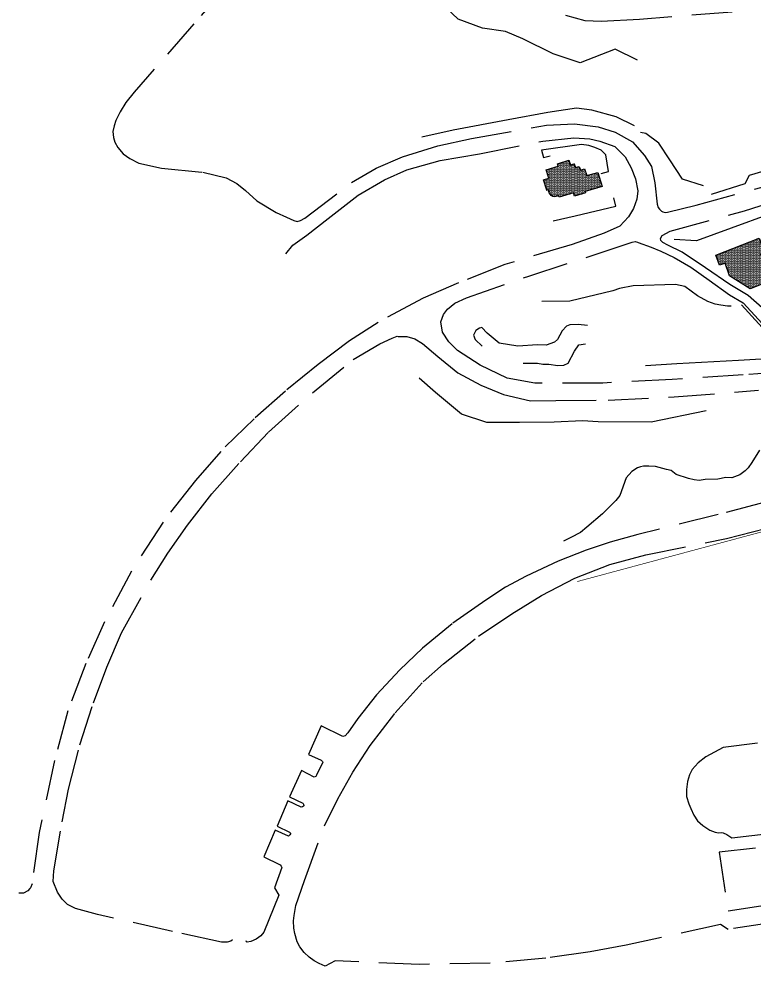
# Model space of a CAD drawing. Header units: metres. Extents: x 222509 to 223547, y 765290 to 766147.
# Drawn here: x 222633.8 to 222865.1, y 765289.7 to 765587.9 of the extents above; entities that cross this region are included whole.
import ezdxf

# ---------------------------------------------------------------- set-up
doc = ezdxf.new("R2010")
doc.units = ezdxf.units.M
doc.linetypes.add('DASHED', pattern=[19.05, 12.7, -6.35])
for name, color, linetype, lineweight in [('M1510', 8, 'Continuous', 25), ('M2401', 8, 'DASHED', 25), ('M2404', 8, 'DASHED', 25), ('M2605', 8, 'Continuous', 25)]:
    doc.layers.add(name, color=color, linetype=linetype, lineweight=lineweight)
for name, color, linetype in [('M2200', 8, 'Continuous'), ('M2299', 9, 'Continuous'), ('M2602', 8, 'Continuous'), ('maim kayam', 140, 'DASHED')]:
    doc.layers.add(name, color=color, linetype=linetype)
pattern_1 = [(0, (0, 0), (0.1875, 0.375), [0, -0.375])]

# ---------------------------------------------------------------- blocks, each defined once
blk = doc.blocks.new('G$C48AC2FB6')
at = {"layer": 'maim kayam', "ltscale": 0.1, "const_width": 0.2}
blk.add_lwpolyline([(222976.52, 765455.75), (222976.52, 765455.75), (222809.42, 765410.73)], dxfattribs=at)
blk = doc.blocks.new('G$CEBE070F1')
at = {"layer": 'M2299'}
h = blk.add_hatch(dxfattribs=at)
h.set_pattern_fill('DOTS', color=256, scale=6, style=0)
h.set_pattern_definition(pattern_1)
h.paths.add_polyline_path([(222815.97, 765539.6), (222817.28, 765535.18), (222811.94, 765533.59), (222812.07, 765533.14), (222808.62, 765532.12), (222808.31, 765533.16), (222803.74, 765531.8), (222803.6, 765532.27), (222802.58, 765531.97), (222802.22, 765531.92), (222801.77, 765532), (222801.23, 765532.33), (222800.92, 765532.68), (222800.65, 765533.11), (222800.35, 765534.08), (222799.89, 765533.94), (222798.88, 765537.25), (222800.55, 765537.76), (222799.73, 765540.43), (222803.49, 765541.57), (222803.25, 765542.33), (222806.86, 765543.43), (222807.3, 765541.97), (222808.5, 765542.33), (222808.89, 765541.08), (222810.09, 765541.45), (222810.44, 765540.3), (222811.78, 765540.71), (222812.44, 765538.56)])
h = blk.add_hatch(dxfattribs=at)
h.set_pattern_fill('DOTS', color=256, scale=6, style=0)
h.set_pattern_definition(pattern_1)
h.paths.add_polyline_path([(222866.68, 765518.89), (222868.39, 765514.51), (222867.13, 765514.01), (222870.45, 765505.52), (222863.92, 765502.97), (222857.39, 765507.06), (222856.04, 765510.98), (222854.19, 765510.34), (222853.07, 765513.57)])
at = {"layer": 'M1510'}
for points in [[(222828.39, 765574.88, 499.1), (222821.34, 765578.44, 498.9), (222810.4, 765574.1, 500.73), (222801.93, 765576.92, 501.18), (222792.29, 765581.65, 501.26), (222786.88, 765584, 501.26), (222779.66, 765585.03, 501.63), (222772.02, 765587.79, 501.63), (222764.76, 765594.79, 500.95), (222755.39, 765608.59, 498.99), (222749.73, 765618.87, 496.82)], [(222849.2, 765535.35, 509.31), (222842.61, 765537.5, 510.01), (222838.58, 765543.57, 509.93), (222835.11, 765548.8, 509.53), (222830.99, 765551.87, 509.25), (222829.36, 765552.15, 509.16)], [(222857.93, 765497.41, 517.59), (222856.7, 765497.43, 517.69), (222854.69, 765497.74, 517.73), (222852.81, 765498.07, 517.79), (222850.57, 765498.91, 517.77), (222847.31, 765500.69, 517.64), (222843.3, 765503.63, 517.27), (222840.33, 765504.32, 517.17), (222827.07, 765503.89, 516.56), (222822.78, 765502.98, 516.52), (222820.7, 765502.25, 516.52), (222807.08, 765499.06, 516.84), (222798.36, 765498.98, 514.91)], [(222812.73, 765491.4, 518.97), (222809.8, 765491.67, 518.78), (222807.15, 765491.57, 518.58), (222806.05, 765491.16, 518.77), (222804.76, 765489.66, 519), (222803.22, 765486.98, 519.63), (222802.31, 765486.14, 519.66), (222799.72, 765485.2, 519.76), (222797, 765485.24, 519.83), (222790.81, 765484.89, 519.49), (222784.93, 765485.76, 518.92), (222781.14, 765488.92, 517.43), (222779.44, 765490.79, 516.94), (222778.68, 765490.5, 516.89), (222777.59, 765489.82, 517.02), (222776.86, 765488.31, 517.23), (222777.3, 765486.96, 517.4), (222779.59, 765484.82, 517.8)], [(222792.42, 765479.55, 519.57), (222796.99, 765479.5, 519.59), (222798.59, 765479.17, 519.66), (222800.56, 765479.18, 519.67), (222803.4, 765478.77, 519.59), (222805.21, 765478.86, 519.57), (222806.58, 765479.49, 519.82), (222808.61, 765483.32, 520.05), (222809.93, 765485.29, 520.13), (222812.02, 765485.63, 519.98)], [(222850.03, 765464.45, 523.55), (222832.74, 765460.93, 523.69), (222816.08, 765461.08, 522.77), (222811.13, 765461.4, 521.99), (222802.21, 765460.95, 522.45), (222791.3, 765460.85, 522.11), (222780.98, 765460.84, 522.02), (222773.05, 765463.4, 521.37), (222764.89, 765470.31, 518.58), (222759.76, 765474.8, 517.8)], [(222866.81, 765452.08, 529.58), (222864.35, 765448.26, 530.79), (222863.28, 765446.55, 530.79), (222862.29, 765445.65, 530.82), (222860.63, 765444.34, 530.85), (222858.07, 765443.42, 530.85), (222856.21, 765443.54, 530.86), (222853.72, 765442.96, 531.44), (222849.75, 765442.93, 530.1), (222847.81, 765442.61, 530.5), (222846.25, 765442.77, 530.68), (222844.52, 765443.18, 530.69), (222840.63, 765444.47, 530.69), (222838.99, 765445.72, 530.4), (222837.59, 765446.03, 530.11), (222834.1, 765446.98, 528.39), (222831.95, 765447.08, 528.33), (222830.26, 765447.04, 528.26), (222829.32, 765446.83, 528.13), (222828.39, 765446.58, 528.17), (222826.59, 765445.45, 528.21), (222824.86, 765443.43, 528.4), (222822.84, 765437.83, 530.82), (222821.6, 765436.3, 530.85), (222818.76, 765433.46, 530.88), (222817.36, 765432.05, 531.02), (222812.5, 765427.85, 531.68), (222810.46, 765426.18, 531.64), (222807.45, 765424.58, 531.67), (222805.15, 765423.41, 531.6)]]:
    blk.add_polyline3d(points, dxfattribs=at)
at = {"layer": 'M2200'}
for points in [[(222815.97, 765539.6, 516.72), (222817.28, 765535.18, 516.72), (222811.94, 765533.59, 516.72), (222812.07, 765533.14, 516.72), (222808.62, 765532.12, 516.72), (222808.31, 765533.16, 517.49), (222803.74, 765531.8, 517.49), (222803.6, 765532.27, 517.49), (222802.58, 765531.97, 517.49), (222802.22, 765531.92, 517.49), (222801.77, 765532, 517.49), (222801.23, 765532.33, 517.49), (222800.92, 765532.68, 517.49), (222800.65, 765533.11, 517.49), (222800.35, 765534.08, 517.49), (222799.89, 765533.94, 517.49), (222798.88, 765537.25, 517.49), (222800.55, 765537.76, 516.47), (222799.73, 765540.43, 516.47), (222803.49, 765541.57, 517.65), (222803.25, 765542.33, 517.65), (222806.86, 765543.43, 517.65), (222807.3, 765541.97, 517.65), (222808.5, 765542.33, 517.65), (222808.89, 765541.08, 517.65), (222810.09, 765541.45, 517.65), (222810.44, 765540.3, 517.65), (222811.78, 765540.71, 517.65), (222812.44, 765538.56, 516.86)], [(222866.68, 765518.89, 521.62), (222868.39, 765514.51, 521.63), (222867.13, 765514.01, 521.63), (222870.45, 765505.52, 521.73), (222863.92, 765502.97, 521.5), (222857.39, 765507.06, 521.32), (222856.04, 765510.98, 521.3), (222854.19, 765510.34, 521.3), (222853.07, 765513.57, 521.3)]]:
    blk.add_polyline3d(points, close=True, dxfattribs=at)
at = {"layer": 'M2401'}
for points in [[(222867.66, 765496.95, 517.31), (222863.2, 765500.77, 516.68), (222857.48, 765504.31, 515.79), (222849.82, 765509.56, 514.13), (222842.48, 765514.46, 512.3), (222837.95, 765516.68, 511.42), (222836.38, 765517.52, 511.23), (222835.79, 765518.11, 511.15), (222835.69, 765518.81, 510.91), (222836.18, 765519.76, 510.68), (222838.73, 765521.08, 510.35), (222862.11, 765527.47, 508.43), (222886, 765535.11, 506.18)], [(222858.17, 765590.09, 496.61), (222829.1, 765587.71, 496.05), (222816.96, 765587.12, 496), (222811.96, 765587.34, 496.03), (222805.89, 765589.04, 495.99)], [(222711.94, 765612.99, 495.93), (222688.85, 765586.37, 498.38), (222670, 765564.87, 499.02), (222667.44, 765561.59, 499.08), (222665.63, 765558.66, 499.16), (222664.26, 765555.98, 499.34), (222663.71, 765554.24, 499.55), (222663.34, 765552.43, 499.89), (222663.55, 765550.59, 500.2), (222663.93, 765549.09, 500.53), (222664.93, 765547.41, 500.84), (222666.61, 765545.46, 501.2), (222668.61, 765543.92, 501.63), (222671.54, 765542.52, 502.03), (222678.63, 765540.87, 503.06), (222691.62, 765539.62, 504.49), (222698.99, 765537.86, 505.66), (222702.38, 765536.14, 506.26), (222705.09, 765533.88, 506.76), (222708.62, 765530.61, 507.3), (222714.68, 765526.91, 507.95), (222717.95, 765525.46, 508.1), (222717.95, 765525.46, 508.1), (222720.24, 765524.45, 508.15), (222721.35, 765524.14, 508.22), (222722.32, 765524.39, 508.23), (222723.73, 765525.13, 508.22), (222738.38, 765536.37, 508.36), (222746.19, 765540.94, 508.38), (222754.42, 765544.46, 508.51), (222765.61, 765547.99, 508.62), (222776.17, 765550.22, 508.7), (222799.75, 765554.43, 508.95), (222808.6, 765554.83, 508.98), (222816.04, 765553.92, 509.01), (222821.34, 765552.26, 509.1), (222826.86, 765549.17, 509.14), (222830.59, 765544.92, 509.23), (222832.83, 765541.44, 509.34), (222833.88, 765536.34, 509.6), (222834.63, 765529.54, 510.1), (222834.96, 765528.57, 510.11), (222835.35, 765528.03, 510.11), (222836.01, 765527.39, 510.11), (222836.37, 765527.22, 510.11), (222837.14, 765526.96, 510.1), (222837.82, 765527.07, 510.06), (222846.85, 765529.22, 509.29), (222877.13, 765537.54, 506.75)], [(222717.74, 765513.9, 508.25), (222719.92, 765516.66, 508.19), (222724.4, 765519.83, 508.15), (222731.1, 765525.1, 508.18), (222740.47, 765532.46, 508.29), (222748.81, 765537.29, 508.46), (222755.85, 765540.36, 508.44), (222766.29, 765543.38, 508.48), (222778.68, 765545.46, 508.55), (222798.63, 765549.45, 508.92), (222808.4, 765550.45, 508.9), (222813.47, 765550.2, 508.94), (222816.61, 765549.41, 508.94), (222821.24, 765547.75, 509.04), (222824.52, 765544.51, 509.12), (222826.46, 765541.04, 509.24), (222827.74, 765537.55, 509.48), (222828.48, 765533.75, 509.8), (222828.2, 765531.15, 510.01), (222827.15, 765528.24, 510.52), (222825.55, 765525.64, 510.84), (222822.87, 765522.68, 511.03), (222817.98, 765520.44, 511.39), (222807.89, 765516.93, 512.1), (222786.65, 765510.54, 513.5), (222772.11, 765504.79, 514.18), (222761, 765499.94, 514.69), (222746.81, 765492.36, 515), (222737.84, 765486.53, 515.38), (222727.95, 765479.09, 515.91), (222717.65, 765470.7, 516.21), (222707.78, 765462.02, 516.59), (222697.28, 765451.74, 517.09), (222689.28, 765442.58, 517.77), (222679.12, 765429.48, 518.71), (222669.21, 765414.03, 520.3), (222660.74, 765398.1, 521.94), (222654.81, 765384.92, 523.33), (222649.16, 765370.08, 524.71), (222644.93, 765354.38, 525.8), (222640.14, 765331.73, 526.9), (222637.88, 765315.56, 527.02), (222637.45, 765314.33, 526.99), (222637.21, 765314.06, 526.97), (222636.53, 765313.34, 526.95), (222635.25, 765312.65, 526.92), (222633.77, 765312.65, 526.81)], [(222876.11, 765476.88, 524.55), (222861.62, 765475.84, 523.22), (222839.3, 765474.36, 521.32), (222817.5, 765473.23, 519.45), (222796.09, 765473.22, 517.43), (222787.45, 765474.78, 516.77), (222778.89, 765478.93, 516.18), (222771.78, 765483.48, 515.65), (222769, 765486.19, 515.43), (222767.04, 765489.26, 515.23), (222766.48, 765492.58, 514.97), (222767.35, 765494.89, 514.8), (222768.62, 765496.53, 514.64), (222770.93, 765498.36, 514.46), (222774.56, 765500.09, 514.21), (222794.18, 765506.93, 513.21), (222814.83, 765513.63, 511.95), (222826.79, 765517.6, 511.18), (222827.72, 765517.8, 511.14), (222828.42, 765517.64, 511.11), (222828.62, 765517.56, 511.09), (222832.69, 765516.04, 511.1), (222835.8, 765514.82, 511.4), (222839.97, 765512.82, 512.11), (222845.18, 765509.71, 513.38), (222850.94, 765505.69, 514.8), (222857.33, 765501.08, 516.14), (222861.67, 765498.5, 516.79), (222870.1, 765489.4, 517.87)], [(222700.93, 765297.89, 532.89), (222700.41, 765297.55, 532.86), (222699.31, 765297.23, 532.79), (222697.46, 765297.2, 532.67), (222682.09, 765300.56, 531.26), (222658.47, 765305.92, 528.98), (222651.59, 765307.81, 528.36), (222649.03, 765309.03, 528.08), (222647.34, 765310.72, 527.9), (222645.91, 765312.97, 527.68), (222644.56, 765316.29, 527.49), (222644.77, 765319.6, 527.35), (222647.35, 765335.12, 526.75), (222649.33, 765345.34, 526.15), (222652.92, 765359.34, 525.19), (222657.23, 765372.58, 524.11), (222661.44, 765383.8, 523.05), (222666.05, 765394.59, 521.93), (222675.23, 765411.22, 520.09), (222680.66, 765419.66, 519.15), (222686.86, 765428.54, 518.28), (222694.47, 765438.41, 517.51), (222703.44, 765448.46, 516.9), (222712.29, 765457.75, 516.48), (222726.14, 765470.2, 515.93), (222738.91, 765480.65, 515.46), (222747.32, 765485.55, 515.23), (222751.21, 765487.38, 515.08), (222752.84, 765487.97, 515.07), (222753.14, 765487.92, 515.1), (222755.87, 765487.93, 515.16), (222758.33, 765487.13, 515.27), (222760.8, 765485.7, 515.41), (222765.59, 765481.62, 515.67), (222771.89, 765476.5, 516.17), (222779.09, 765472.54, 516.59), (222786.29, 765469.69, 517.17), (222794.78, 765467.64, 517.85), (222802.7, 765467.79, 518.45), (222819.15, 765467.85, 519.95), (222839.97, 765468.88, 521.62), (222866.48, 765471.01, 523.77)]]:
    blk.add_polyline3d(points, dxfattribs=at)
at = {"layer": 'M2404'}
for points in [[(222885.03, 765362.33, 545.72), (222855.33, 765358.5, 545.18), (222849.94, 765355.54, 545.08), (222847.49, 765353.62, 545.12), (222845.67, 765351.53, 545.11), (222844.78, 765349.84, 545.1), (222844.14, 765347.76, 545.07), (222843.82, 765345.29, 545.05), (222843.89, 765343.01, 545.04), (222844.55, 765340.73, 545.05), (222845.19, 765339.26, 545.05), (222846.11, 765337.19, 545.1), (222847.35, 765335.43, 545.11), (222848.94, 765333.93, 545.14), (222851.15, 765332.45, 545.17), (222852.82, 765331.78, 545.17), (222853.9, 765331.65, 545.17), (222854.71, 765331.69, 545.16), (222855.41, 765331.59, 545.15), (222856.53, 765331.09, 545.15), (222858.08, 765330.06, 545.15), (222888.92, 765333.69, 546.05)], [(222865.6, 765326.83, 546.54), (222854.07, 765325.49, 546.54), (222856.92, 765307.05, 546.54), (222868.56, 765308.87, 546.52)], [(222871.2, 765303.33, 545.27), (222857, 765301.19, 544.26), (222854.54, 765302.76, 544.14), (222824.88, 765296.24, 541.82), (222813.51, 765294.15, 540.95), (222799.61, 765292.15, 539.96), (222782.06, 765290.53, 538.76), (222759.74, 765290.19, 537.1), (222733.26, 765291.3, 535.09), (222730.15, 765289.66, 534.93), (222728.24, 765290.42, 534.76), (222726.66, 765291.34, 534.68), (222725.05, 765292.51, 534.56), (222723.54, 765293.9, 534.34), (222722.19, 765295.72, 534.22), (222721.33, 765297.32, 534.15), (222720.55, 765299.89, 534.03), (222720.28, 765301.63, 533.89), (222720.2, 765303.89, 533.8), (222720.37, 765305.62, 533.8), (222720.94, 765308.68, 533.77), (222723.61, 765316.55, 533.53), (222729.94, 765333.84, 533.19), (222734.14, 765342.34, 532.94), (222738.82, 765350.7, 532.75), (222744.29, 765359.15, 532.63), (222752.13, 765369.4, 532.49), (222761.01, 765379.18, 532.27), (222767.37, 765384.81, 532.24), (222778.36, 765393.59, 532.18), (222788.85, 765400.55, 532.02), (222798.18, 765406.39, 531.67), (222808.75, 765411.79, 531.46), (222819.72, 765416.16, 531.32), (222831.06, 765419.17, 531.33), (222856.39, 765424.34, 531.07), (222904.16, 765436.51, 529.53)], [(222887.05, 765440.51, 530.19), (222853.85, 765431.85, 531.26), (222828.53, 765425.56, 531.73), (222819.84, 765423.16, 531.89), (222812.23, 765420.62, 531.94), (222803.49, 765417.11, 532), (222793.37, 765412.4, 532.06), (222786.93, 765409, 532.11), (222780.67, 765404.93, 532.17), (222770.11, 765397.45, 532.28), (222760.74, 765389.76, 532.41), (222753.66, 765382.98, 532.41), (222746.33, 765375.05, 532.55), (222740.46, 765367.6, 532.76), (222737.24, 765363.07, 532.86), (222736.45, 765362.14, 532.86), (222735.69, 765361.99, 532.86), (222728.91, 765365.33, 532.98), (222724.89, 765356.23, 533.15), (222728.89, 765354.48, 533.06), (222729.01, 765354.41, 533.06), (222729.32, 765354.11, 533.06), (222729.4, 765353.91, 533.06), (222727.42, 765349.81, 533.07), (222727.18, 765349.34, 533.07), (222726.68, 765349.19, 533.07), (222722.67, 765351.2, 533.2), (222718.93, 765342.94, 533.28), (222723.07, 765340.91, 533.35), (222723.16, 765340.8, 533.35), (222723.28, 765340.63, 533.35), (222723.39, 765340.16, 533.34), (222723.31, 765340.05, 533.34), (222723.01, 765339.76, 533.34), (222722.54, 765339.72, 533.34), (222718.37, 765341.66, 533.34), (222715, 765333.7, 533.34), (222718.93, 765331.81, 533.46), (222719.05, 765331.7, 533.46), (222719.24, 765331.51, 533.46), (222719.24, 765331.34, 533.46), (222719.06, 765330.99, 533.46), (222718.63, 765330.56, 533.46), (222714.43, 765332.41, 533.46), (222710.84, 765324.09, 533.63), (222715.78, 765321.67, 533.63), (222715.96, 765321.5, 533.63), (222716.32, 765321.08, 533.63), (222716.49, 765320.67, 533.63), (222714.18, 765314.26, 533.83), (222715.53, 765312.03, 533.83), (222710.79, 765300.34, 533.87), (222709.9, 765299.21, 533.66), (222708.46, 765298.18, 533.56), (222706.79, 765297.37, 533.46), (222705.61, 765297.16, 533.34), (222705.42, 765297.32, 533.31), (222705.3, 765297.62, 533.28)]]:
    blk.add_polyline3d(points, dxfattribs=at)
at = {"layer": 'M2602'}
for points in [[(222801.87, 765524.37, 512.52), (222808.82, 765525.91, 512.38), (222821.57, 765529, 511.33), (222820.93, 765531.61, 511.18)], [(222861.17, 765497.88, 517.67), (222869.83, 765488.37, 518.52), (222890.41, 765490.67, 518.97)]]:
    blk.add_polyline3d(points, dxfattribs=at)
at = {"layer": 'M2605'}
for points in [[(222914.13, 765582.84, 504.69), (222918.46, 765569.24, 506.92), (222917.73, 765563.41, 507.5), (222914.55, 765553.09, 507.86), (222910.67, 765545.6, 508.45), (222903.37, 765538.53, 509.66), (222895.86, 765534.61, 510.72), (222880.92, 765530.44, 511.66), (222846.97, 765518.02, 513.14), (222839.95, 765518.48, 511.53)], [(222899.69, 765577.64, 499.94), (222903.19, 765567.71, 501.23), (222902.73, 765559.87, 502.25), (222900.2, 765553.98, 503.18), (222897.17, 765550.65, 504.01), (222892.41, 765547.42, 504.73), (222877.44, 765542.74, 506.33), (222863.58, 765538.66, 507.65), (222862.19, 765535.96, 508.03), (222851.6, 765532.66, 508.91)], [(222827.47, 765554.22, 509.01), (222821.75, 765557.13, 508.84), (222814, 765559.14, 508.68), (222809.26, 765559.85, 508.64), (222800.17, 765558.49, 508.72), (222787.7, 765556.13, 508.76), (222770.4, 765552.88, 508.59), (222760.58, 765550.68, 508.55)], [(222817.01, 765539.19, 510.49), (222819.33, 765539.86, 510.49), (222818.41, 765545.08, 510.49), (222816.98, 765546.56, 510.49), (222815.03, 765547.45, 510.49), (222813.15, 765548.05, 510.49), (222810.77, 765548.4, 510.49), (222798.26, 765546.55, 510.49), (222798.81, 765544.33, 510.49), (222800.96, 765544.82, 510.49)], [(222938.21, 765453.09, 528.62), (222930.35, 765452.48, 528.72), (222927.84, 765453.15, 528.72), (222926.06, 765454.09, 528.75), (222924.02, 765455.54, 528.66), (222921.77, 765459.1, 528.36), (222920.73, 765461.42, 528.21), (222913.42, 765468.54, 527.27), (222909.34, 765471.91, 526.96), (222904.74, 765474.61, 526.49), (222896.24, 765478.36, 525.77), (222886.56, 765480.72, 524.98), (222874.58, 765481.24, 524.29), (222860.22, 765480.35, 523.07), (222840.78, 765479.31, 521.32), (222830.91, 765478.63, 520.63)]]:
    blk.add_polyline3d(points, dxfattribs=at)

msp = doc.modelspace()

# ---------------------------------------------------------------- block references
for name in ['G$CEBE070F1', 'G$C48AC2FB6']:
    msp.add_blockref(name, (0, 0))

doc.saveas('drawing.dxf')
